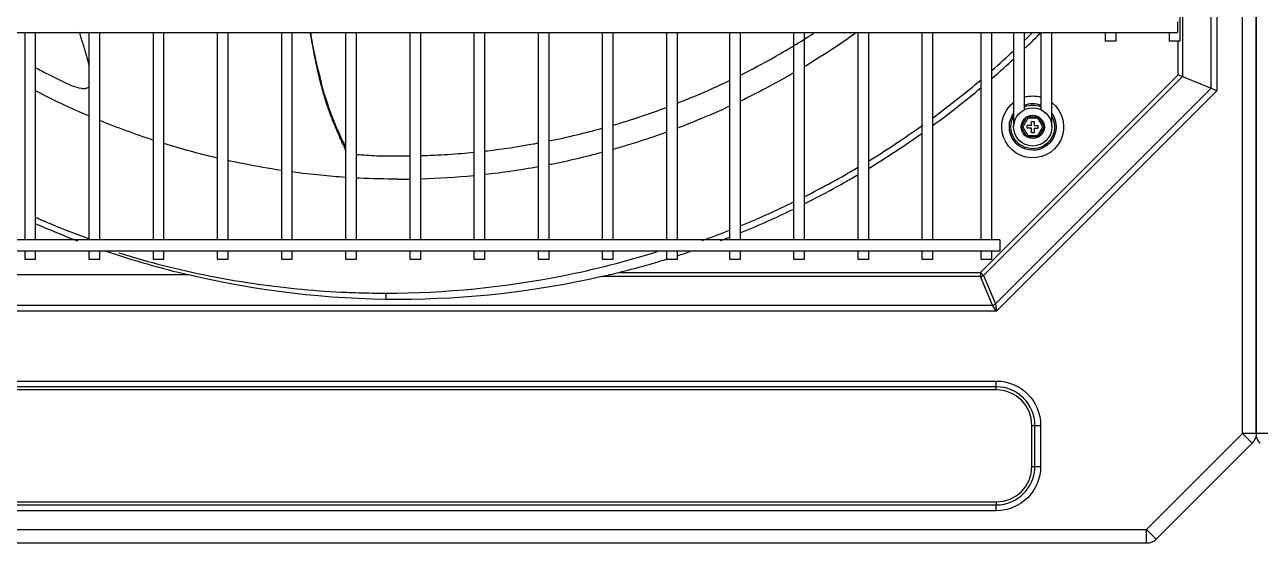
# Model space of a CAD drawing. Header units: millimetres. Extents: x 0 to 504600, y 0 to 118800.
# Drawn here: x 432755 to 433207.4, y 47337.4 to 47527.4 of the extents above; entities that cross this region are included whole.
import ezdxf

# ---------------------------------------------------------------- set-up
doc = ezdxf.new("R2010")
doc.units = ezdxf.units.MM
doc.header["$LTSCALE"] = 200
doc.layers.add('LG-AIRCON', color=240, linetype='Continuous')

# ---------------------------------------------------------------- blocks, each defined once
blk = doc.blocks.new('NEWUXB+UXA 1')
at = {"layer": 'LG-AIRCON', "color": 0}
for p, q in [((615.67, 40.21), (615.67, 721.67)), ((620.67, 721.67), (620.67, 40.21)), ((620.67, 40.21), (620.67, 721.31)), ((606.27, 656.37), (606.27, 165.82)), ((604.15, 166.7), (604.15, 654.85)), ((592.81, 184.13), (592.81, 638.06)), ((593.67, 278.15), (593.67, 171.04)), ((591.81, 191.13), (591.81, 189.13)), ((-592.71, 187.13), (591.81, 187.13)), ((169.74, 187.14), (169.74, 111.15)), ((173.74, 111.15), (173.74, 187.14)), ((193.24, 187.14), (193.24, 111.15)), ((197.23, 111.15), (197.23, 187.14)), ((216.73, 187.14), (216.73, 111.15)), ((220.73, 111.15), (220.73, 187.14)), ((240.23, 187.14), (240.23, 111.15)), ((244.23, 111.15), (244.23, 187.14)), ((263.72, 187.14), (263.72, 111.15)), ((267.72, 111.15), (267.72, 187.14)), ((287.22, 187.14), (287.22, 111.15)), ((291.22, 111.15), (291.22, 187.14)), ((310.72, 187.14), (310.72, 111.15)), ((314.72, 111.15), (314.72, 187.14)), ((334.21, 187.14), (334.21, 111.15)), ((338.21, 111.15), (338.21, 187.14)), ((357.71, 187.14), (357.71, 111.15)), ((361.71, 111.15), (361.71, 187.14)), ((381.21, 187.14), (381.21, 111.15)), ((385.21, 111.15), (385.21, 187.14)), ((404.7, 187.14), (404.7, 111.15)), ((408.7, 111.15), (408.7, 187.14)), ((427.77, 187.14), (427.77, 111.15)), ((431.77, 111.15), (431.77, 187.14)), ((451.27, 187.14), (451.27, 111.15)), ((455.26, 111.15), (455.26, 187.14)), ((474.76, 187.14), (474.76, 111.15)), ((478.76, 111.15), (478.76, 187.14)), ((498.26, 187.14), (498.26, 111.15)), ((502.26, 111.15), (502.26, 187.14)), ((519.82, 187.14), (519.82, 111.15)), ((523.82, 111.15), (523.82, 187.14)), ((531.82, 187.13), (531.82, 175.79)), ((535.82, 175.79), (535.82, 187.13)), ((541.82, 187.14), (541.82, 175.79)), ((545.82, 175.79), (545.82, 187.14)), ((565.31, 187.13), (565.31, 184.13)), ((569.31, 184.13), (569.31, 187.13)), ((588.81, 187.13), (588.81, 184.13)), ((591.81, 189.13), (591.81, 187.13)), ((565.31, 184.13), (569.31, 184.13)), ((588.81, 184.13), (592.81, 184.13)), ((592.11, 171.68), (592.11, 184.13)), ((531.82, 175.79), (531.82, 172.96)), ((531.82, 172.96), (531.82, 169.31)), ((531.82, 172.96), (531.82, 172.96)), ((535.82, 172.96), (535.82, 175.79)), ((535.82, 169.31), (535.82, 172.96)), ((541.82, 175.79), (541.82, 172.96)), ((541.82, 172.96), (541.82, 169.31)), ((545.82, 172.96), (545.82, 175.79)), ((545.82, 169.31), (545.82, 172.96)), ((519.69, 99.26), (592.11, 171.68)), ((593.67, 171.04), (520.79, 98.16)), ((531.82, 169.31), (531.82, 169.31)), ((531.82, 169.31), (531.82, 166.48)), ((535.82, 166.48), (535.82, 169.31)), ((541.82, 169.31), (541.82, 166.48)), ((545.82, 166.48), (545.82, 169.31)), ((592.11, 171.68), (593.67, 171.04)), ((593.67, 171.04), (604.15, 166.7)), ((525.13, 87.68), (604.15, 166.7)), ((606.27, 165.82), (525.55, 85.1)), ((531.82, 166.48), (531.82, 152.71)), ((535.82, 158.87), (535.82, 166.48)), ((541.82, 166.48), (541.82, 158.87)), ((545.82, 152.71), (545.82, 166.48)), ((604.15, 166.7), (606.27, 165.82)), ((534.57, 152.55), (536.7, 156.23)), ((536.98, 155.73), (535.15, 152.55)), ((536.7, 156.23), (540.95, 156.23)), ((536.7, 156.23), (536.98, 155.73)), ((540.66, 155.73), (536.98, 155.73)), ((538.32, 154.55), (539.32, 154.55)), ((538.32, 153.05), (538.32, 154.55)), ((539.32, 154.55), (539.32, 153.05)), ((540.66, 155.73), (540.95, 156.23)), ((542.49, 152.55), (540.66, 155.73)), ((540.95, 156.23), (543.07, 152.55)), ((536.7, 148.87), (534.57, 152.55)), ((534.57, 152.55), (535.15, 152.55)), ((535.15, 152.55), (536.98, 149.37)), ((536.7, 148.87), (536.98, 149.37)), ((538.32, 153.05), (536.82, 153.05)), ((536.82, 152.05), (536.82, 153.05)), ((538.32, 152.05), (536.82, 152.05)), ((536.98, 149.37), (540.66, 149.37)), ((538.32, 150.55), (538.32, 152.05)), ((538.32, 150.55), (539.32, 150.55)), ((539.32, 153.05), (540.82, 153.05)), ((539.32, 152.05), (539.32, 150.55)), ((539.32, 152.05), (540.82, 152.05)), ((540.66, 149.37), (542.49, 152.55)), ((540.66, 149.37), (540.95, 148.87)), ((540.82, 152.05), (540.82, 153.05)), ((543.07, 152.55), (540.95, 148.87)), ((542.49, 152.55), (543.07, 152.55)), ((540.95, 148.87), (536.7, 148.87)), ((526.82, 111.15), (-527.72, 111.15)), ((526.82, 111.15), (526.82, 109.15)), ((526.82, 109.15), (526.82, 107.15)), ((-527.72, 107.15), (526.82, 107.15)), ((169.74, 107.15), (169.74, 104.15)), ((169.74, 104.15), (173.74, 104.15)), ((173.74, 104.15), (173.74, 107.15)), ((193.24, 107.15), (193.24, 104.15)), ((193.24, 104.15), (197.23, 104.15)), ((197.23, 104.15), (197.23, 107.15)), ((216.73, 107.15), (216.73, 104.15)), ((216.73, 104.15), (220.73, 104.15)), ((220.73, 104.15), (220.73, 107.15)), ((240.23, 107.15), (240.23, 104.15)), ((240.23, 104.15), (244.23, 104.15)), ((244.23, 104.15), (244.23, 107.15)), ((263.72, 107.15), (263.72, 104.15)), ((263.72, 104.15), (267.72, 104.15)), ((267.72, 104.15), (267.72, 107.15)), ((287.22, 107.15), (287.22, 104.15)), ((287.22, 104.15), (291.22, 104.15)), ((291.22, 104.15), (291.22, 107.15)), ((310.72, 107.15), (310.72, 104.15)), ((310.72, 104.15), (314.72, 104.15)), ((314.72, 104.15), (314.72, 107.15)), ((334.21, 107.15), (334.21, 104.15)), ((334.21, 104.15), (338.21, 104.15)), ((338.21, 104.15), (338.21, 107.15)), ((357.71, 107.15), (357.71, 104.15)), ((357.71, 104.15), (361.71, 104.15)), ((361.71, 104.15), (361.71, 107.15)), ((381.21, 107.15), (381.21, 104.15)), ((381.21, 104.15), (385.21, 104.15)), ((385.21, 104.15), (385.21, 107.15)), ((404.7, 107.15), (404.7, 104.15)), ((404.7, 104.15), (408.7, 104.15)), ((408.7, 104.15), (408.7, 107.15)), ((427.77, 107.15), (427.77, 104.15)), ((427.77, 104.15), (431.77, 104.15)), ((431.77, 104.15), (431.77, 107.15)), ((451.27, 107.15), (451.27, 104.15)), ((451.27, 104.15), (455.26, 104.15)), ((455.26, 104.15), (455.26, 107.15)), ((474.76, 107.15), (474.76, 104.15)), ((474.76, 104.15), (478.76, 104.15)), ((478.76, 104.15), (478.76, 107.15)), ((498.26, 107.15), (498.26, 104.15)), ((498.26, 104.15), (502.26, 104.15)), ((502.26, 104.15), (502.26, 107.15)), ((519.82, 107.15), (519.82, 104.15)), ((519.82, 104.15), (523.82, 104.15)), ((523.82, 104.15), (523.82, 107.15)), ((229.75, 98.34), (121.54, 98.34)), ((519.69, 97.7), (380.92, 97.7)), ((387.42, 99.26), (519.69, 99.26)), ((519.69, 99.26), (519.69, 97.7)), ((519.69, 99.26), (520.79, 98.16)), ((524.03, 87.22), (519.69, 97.7)), ((520.79, 98.16), (525.13, 87.68)), ((-524.5, 87.22), (524.03, 87.22)), ((525.55, 85.1), (524.03, 87.22)), ((525.13, 87.68), (525.55, 85.1)), ((525.55, 85.1), (-526.02, 85.1)), ((-525.95, 59.43), (525.48, 59.43)), ((525.48, 57.31), (525.48, 59.43)), ((525.48, 57.31), (-525.95, 57.31)), ((525.48, 56.19), (-525.95, 56.19)), ((525.48, 56.19), (525.48, 57.31)), ((538.48, 28.2), (538.48, 43.19)), ((538.48, 43.19), (539.6, 43.19)), ((539.6, 28.2), (539.6, 43.19)), ((539.6, 43.19), (541.72, 43.19)), ((541.72, 43.19), (541.72, 28.2)), ((580.46, 5), (615.67, 40.21)), ((619.2, 36.68), (583.99, 1.46)), ((619.2, 36.68), (615.67, 40.21)), ((620.67, 40.21), (615.67, 40.21)), ((625.67, 40.21), (620.67, 40.21)), ((538.48, 28.2), (539.6, 28.2)), ((539.6, 28.2), (541.72, 28.2)), ((-525.95, 15.2), (525.48, 15.2)), ((-525.95, 14.08), (525.48, 14.08)), ((525.48, 15.2), (525.48, 14.08)), ((525.48, 11.96), (525.48, 14.08)), ((525.48, 11.96), (-525.95, 11.96)), ((-580.46, 5), (580.46, 5)), ((580.46, 0), (580.46, 5)), ((583.99, 1.46), (580.46, 5)), ((580.46, 0), (-580.46, 0))]:
    blk.add_line(p, q, dxfattribs=at)
for radius in [7, 4.25, 4.25]:
    blk.add_circle((538.82, 152.55), radius, dxfattribs=at)
at = {"layer": 'LG-AIRCON', "color": 0, "extrusion": (0, 0, -1)}
for centre, radius, start, end in [((-538.82, 152.55), 11.33, 74.6607, 105.3451), ((-538.82, 152.55), 11.33, 0, 51.8625), ((-538.82, 152.55), 11.33, 128.1431, 0), ((-538.82, 152.55), 8.56, 69.5138, 110.4919), ((-538.82, 152.55), 8, 67.9949, 112.0107), ((-538.82, 152.55), 8.56, 0, 35.2181), ((-538.82, 152.55), 8.56, 144.7874, 0), ((-538.82, 152.55), 8, 0, 28.9856), ((-538.82, 152.55), 8, 151.0199, 0), ((-525.48, 43.19), 16.24, 90, 180), ((-615.67, 40.21), 5, 180, 225), ((-625.67, 40.21), 5, 315, 0), ((-525.48, 28.2), 16.24, 180, 270), ((-580.46, 5), 5, 225, 270)]:
    blk.add_arc(centre, radius, start, end, dxfattribs=at)
at = {"layer": 'LG-AIRCON', "color": 0}
for centre, radius, start, end in [((525.48, 43.19), 14.12, 0, 90), ((525.48, 43.19), 13, 0, 90), ((525.48, 28.2), 14.12, 270, 0), ((525.48, 28.2), 13, 270, 0)]:
    blk.add_arc(centre, radius, start, end, dxfattribs=at)
for centre in [(519.69, 99.26), (524.03, 88.78)]:
    blk.add_ellipse(centre, major_axis=(2.03, 0.84), ratio=0.678598, start_param=4.438375, end_param=4.986403, dxfattribs=at)
for points, knots in [([(193.25, 175.47), (193.21, 175.61), (193.12, 175.98), (192.95, 176.61), (192.75, 177.35), (192.51, 178.23), (192.25, 179.14), (191.93, 180.2), (191.65, 181.15), (191.35, 182.13), (191.05, 183.12), (190.69, 184.27), (190.31, 185.44), (190, 186.44), (189.82, 186.99), (189.74, 187.24)], [0, 0, 0, 0, 0.041171, 0.11053, 0.17989, 0.249249, 0.353288, 0.422648, 0.526687, 0.596046, 0.665406, 0.769445, 0.873484, 0.942844, 1, 1, 1, 1]), ([(274.23, 187.14), (274.24, 187.13), (274.31, 186.68), (274.46, 185.8), (274.68, 184.51), (274.88, 183.38), (275.11, 182.11), (275.32, 181.01), (275.58, 179.64), (275.79, 178.55), (276.06, 177.2), (276.28, 176.12), (276.54, 174.92), (276.77, 173.86), (277.04, 172.67), (277.31, 171.48), (277.56, 170.43), (277.82, 169.38), (278.08, 168.34), (278.35, 167.31), (278.63, 166.29), (278.91, 165.29), (279.19, 164.3), (279.48, 163.34), (279.78, 162.36), (280.09, 161.4), (280.36, 160.57), (280.64, 159.75), (280.96, 158.81), (281.3, 157.9), (281.59, 157.11), (281.88, 156.33), (282.18, 155.56), (282.53, 154.7), (282.83, 153.96), (283.12, 153.23), (283.38, 152.63), (283.63, 152.02), (283.92, 151.34), (284.2, 150.68), (284.49, 150.02), (284.71, 149.51), (284.95, 148.95), (285.15, 148.5), (285.38, 147.96), (285.56, 147.55), (285.77, 147.08), (285.95, 146.66), (286.1, 146.31), (286.27, 145.94), (286.34, 145.78), (286.36, 145.73)], [0, 0, 0, 0, 0.000919, 0.026107, 0.051295, 0.076483, 0.093275, 0.126859, 0.143651, 0.177235, 0.194027, 0.227611, 0.244403, 0.269591, 0.294779, 0.319967, 0.345155, 0.361947, 0.387135, 0.412323, 0.429115, 0.454303, 0.479491, 0.496283, 0.521471, 0.546659, 0.563451, 0.580243, 0.605431, 0.630619, 0.647411, 0.664203, 0.689391, 0.706183, 0.731372, 0.748164, 0.764956, 0.781748, 0.79854, 0.823728, 0.84052, 0.857312, 0.874104, 0.890896, 0.907688, 0.92448, 0.941272, 0.958064, 0.974856, 0.991648, 1, 1, 1, 1]), ([(274.35, 187.14), (274.36, 187.05), (274.45, 186.48), (274.61, 185.38), (274.96, 183.38), (275.57, 180.5), (276.01, 178.17), (276.78, 174.66), (277.42, 172.62), (277.93, 170.25), (278.33, 168.45), (278.8, 166.63), (279.23, 165.16), (279.51, 164.21), (279.78, 163.3), (280.2, 162.07), (280.79, 160.27), (282, 156.86), (283.52, 153.12), (285.08, 149.54), (285.98, 147.75), (286.51, 146.63), (286.83, 145.76), (286.92, 144.83), (287.01, 144.38), (287.03, 144.19)], [0, 0, 0, 0, 0.005394, 0.035574, 0.066603, 0.130629, 0.243655, 0.266475, 0.346531, 0.38044, 0.417111, 0.456558, 0.498164, 0.521749, 0.531848, 0.564447, 0.595782, 0.649695, 0.782565, 0.838846, 0.88891, 0.914609, 0.933595, 0.963425, 1, 1, 1, 1]), ([(431.81, 171.53), (435.81, 173.54), (444.79, 178.3), (453.66, 183.65), (458.54, 186.81)], [0, 0, 0, 0, 0.44453, 1, 1, 1, 1]), ([(455.44, 174.86), (459.2, 177.13), (462.91, 179.48), (469, 183.54), (471.4, 185.2), (473.79, 186.89)], [0, 0, 0, 0, 0.601739, 0.601739, 1, 1, 1, 1]), ([(173.73, 174.24), (175.16, 173.46), (178.52, 171.71), (182.94, 169.49), (187.07, 167.58), (189.77, 166.7), (191.8, 166.61), (192.69, 166.84), (193.13, 167.11), (193.24, 167.19)], [0, 0, 0, 0, 0.231844, 0.538128, 0.699931, 0.858126, 0.923343, 0.979536, 1, 1, 1, 1]), ([(431.91, 162.13), (435.44, 163.83), (438.93, 165.61), (445.43, 169.07), (448.44, 170.75), (451.42, 172.49)], [0, 0, 0, 0, 0.531495, 0.531495, 1, 1, 1, 1]), ([(408.71, 161.25), (412.46, 162.72), (418.83, 165.38), (425.19, 168.31), (427.8, 169.57)], [0, 0, 0, 0, 0.58808, 1, 1, 1, 1]), ([(385.2, 153.21), (388.77, 154.25), (395.27, 156.3), (401.78, 158.61), (404.71, 159.71)], [0, 0, 0, 0, 0.549857, 1, 1, 1, 1]), ([(408.81, 152.2), (411.51, 153.22), (414.2, 154.28), (420.58, 156.93), (424.27, 158.55), (427.91, 160.24)], [0, 0, 0, 0, 0.416753, 0.416753, 1, 1, 1, 1]), ([(361.7, 147.41), (365.08, 148.09), (371.57, 149.52), (378.08, 151.2), (381.2, 152.07)], [0, 0, 0, 0, 0.520178, 1, 1, 1, 1]), ([(385.26, 144.4), (386.86, 144.86), (388.46, 145.33), (392.32, 146.5), (394.58, 147.21), (399.09, 148.7), (401.35, 149.47), (404, 150.42), (404.41, 150.57), (404.82, 150.72)], [0, 0, 0, 0, 0.243898, 0.243898, 0.590099, 0.590099, 0.9363, 0.9363, 1, 1, 1, 1]), ([(479.02, 140.27), (482.75, 142.55), (486.43, 144.91), (492.92, 149.25), (495.76, 151.21), (498.56, 153.22)], [0, 0, 0, 0, 0.558497, 0.558497, 1, 1, 1, 1]), ([(286.44, 145.53), (286.62, 145.21), (286.92, 144.68), (287.13, 144.3), (287.23, 144.14)], [0, 0, 0, 0, 0.532534, 1, 1, 1, 1]), ([(338.21, 143.72), (338.55, 143.75), (344.43, 144.44), (350.92, 145.4), (357.09, 146.52), (357.71, 146.64)], [0, 0, 0, 0, 0.051596, 0.904233, 1, 1, 1, 1]), ([(291.23, 142.49), (293.71, 142.27), (299.08, 141.92), (305.55, 141.88), (309.57, 141.93), (310.73, 141.94)], [0, 0, 0, 0, 0.37572, 0.818355, 1, 1, 1, 1]), ([(314.73, 142.03), (316.38, 142.08), (321.37, 142.27), (327.86, 142.69), (332.7, 143.14), (334.22, 143.29)], [0, 0, 0, 0, 0.252208, 0.764491, 1, 1, 1, 1]), ([(361.72, 138.77), (362.03, 138.83), (362.34, 138.89), (368.89, 140.2), (375.11, 141.65), (381.29, 143.31)], [0, 0, 0, 0, 0.0469, 0.0469, 1, 1, 1, 1]), ([(263.67, 136.61), (259.13, 137.29), (254.6, 138.08), (248.12, 139.37), (246.14, 139.78), (244.18, 140.22)], [0, 0, 0, 0, 0.694891, 0.694891, 1, 1, 1, 1]), ([(287.2, 134.07), (284.17, 134.27), (281.14, 134.52), (274.63, 135.16), (271.15, 135.57), (267.68, 136.04)], [0, 0, 0, 0, 0.464066, 0.464066, 1, 1, 1, 1]), ([(306.42, 133.43), (301.65, 133.43), (296.97, 133.55), (291.9, 133.79), (291.55, 133.81), (291.2, 133.83)], [0, 0, 0, 0, 0.930665, 0.930665, 1, 1, 1, 1]), ([(455.37, 124.47), (460.5, 127.04), (465.55, 129.74), (471.94, 133.37), (473.37, 134.2), (474.79, 135.03)], [0, 0, 0, 0, 0.775009, 0.775009, 1, 1, 1, 1]), ([(431.87, 116.34), (432.15, 116.46), (432.43, 116.57), (438.97, 119.28), (445.17, 122.07), (451.28, 125.06)], [0, 0, 0, 0, 0.043139, 0.043139, 1, 1, 1, 1]), ([(173.63, 119.46), (175.7, 118.55), (177.79, 117.66), (184.28, 114.97), (188.71, 113.24), (193.17, 111.62)], [0, 0, 0, 0, 0.321462, 0.321462, 1, 1, 1, 1]), ([(204.25, 106.39), (215.06, 103.05), (226.04, 100.27), (247.75, 95.93), (258.5, 94.33), (274.77, 92.72), (280.21, 92.32), (288.37, 91.93), (291.1, 91.83), (296.54, 91.69), (299.31, 91.66), (301.99, 91.67)], [0, 0, 0, 0, 0.344826, 0.344826, 0.672413, 0.672413, 0.836207, 0.836207, 0.918103, 0.918103, 1, 1, 1, 1]), ([(302, 91.67), (323.73, 91.65), (345.56, 93.81), (378.41, 100.35), (389.96, 103.31), (401.34, 106.89)], [0, 0, 0, 0, 0.642828, 0.642828, 1, 1, 1, 1])]:
    blk.add_open_spline(points, degree=3, knots=knots, dxfattribs=at)
for points in [[(535.92, 184.35), (536.86, 185.26), (537.8, 186.17), (538.72, 187.09)], [(535.99, 181.37), (537.74, 183.05), (539.47, 184.74), (541.19, 186.47)], [(541.19, 186.47), (541.4, 186.67), (541.6, 186.88), (541.81, 187.08)], [(523.83, 173.22), (526.57, 175.63), (529.28, 178.08), (531.95, 180.57)], [(523.95, 170.38), (526.68, 172.75), (529.38, 175.17), (532.04, 177.64)], [(502.45, 156.04), (508.42, 160.44), (514.24, 165.05), (519.91, 169.85)], [(193.19, 156.56), (186.57, 159.38), (180.06, 162.45), (173.67, 165.76)], [(502.39, 153.17), (508.35, 157.53), (514.16, 162.09), (519.83, 166.85)], [(216.65, 147.74), (210.09, 149.89), (203.6, 152.27), (197.21, 154.88)], [(478.87, 137.47), (485.5, 141.5), (491.98, 145.75), (498.3, 150.22)], [(240.15, 141.14), (233.61, 142.68), (227.12, 144.45), (220.7, 146.45)], [(338.23, 135.19), (344.78, 135.91), (351.28, 136.86), (357.75, 138.03)], [(455.33, 127.07), (461.97, 130.42), (468.51, 134), (474.9, 137.79)], [(306.42, 133.43), (307.86, 133.43), (309.29, 133.44), (310.72, 133.46)], [(314.72, 133.55), (321.26, 133.74), (327.76, 134.15), (334.22, 134.77)], [(431.92, 113.82), (438.47, 116.49), (444.95, 119.38), (451.32, 122.47)], [(173.71, 117.1), (178.77, 114.89), (183.89, 112.8), (189.06, 110.83)], [(417.81, 110.95), (421.17, 112.15), (424.5, 113.4), (427.83, 114.72)], [(424.52, 110.9), (425.65, 111.33), (426.77, 111.77), (427.9, 112.21)], [(199.59, 107.04), (209.45, 103.69), (219.5, 100.78), (229.75, 98.34)], [(387.42, 99.26), (393.27, 100.72), (399.07, 102.34), (404.82, 104.12)], [(408.81, 105.38), (410.38, 105.89), (411.95, 106.41), (413.51, 106.94)], [(306.71, 89.35), (280.35, 89.32), (254.72, 92.4), (229.75, 98.34)], [(380.92, 97.7), (356.82, 92.18), (332.1, 89.32), (306.72, 89.35)], [(380.92, 97.7), (383.06, 98.19), (385.24, 98.71), (387.42, 99.26)], [(302, 91.67), (302, 91.09), (302, 90.26), (302, 89.35)]]:
    blk.add_open_spline(points, degree=3, dxfattribs=at)

msp = doc.modelspace()

# ---------------------------------------------------------------- block references
at = {"layer": 'LG-AIRCON', "color": 30}
msp.add_blockref('NEWUXB+UXA 1', (432585.24, 47337.41), dxfattribs=at)

doc.saveas('drawing.dxf')
